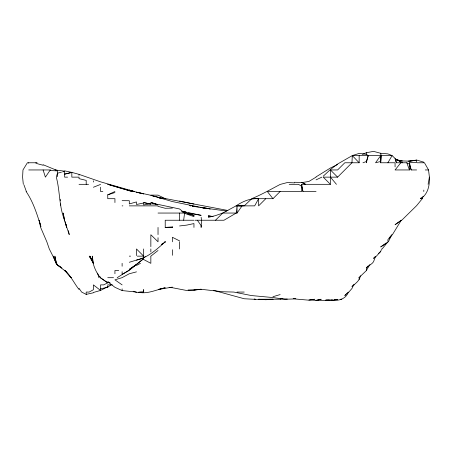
<?xml version="1.0" encoding="UTF-8"?>
<svg xmlns="http://www.w3.org/2000/svg" width="452" height="452" viewBox="0 0 452 452"><rect width="100%" height="100%" fill="white"/><g stroke="black" fill="none" stroke-linecap="round" stroke-linejoin="round"><path stroke-width="0.68" d="M429.287 177.139C429.875 185.066 427.993 194.422 420.58 198.688L422.292 198.688L423.049 196.281M368.227 155.59L366.34 161.517L366.34 162.771L368.227 155.59L366.34 154.33L359.154 153.414L352.294 155.59L351.972 162.771L337.604 177.139L323.242 177.139L330.423 184.32L330.423 169.952L337.604 169.952L344.791 162.771L359.154 162.771L359.154 155.59M201.129 217.288L201.519 220.237L201.129 227.418L201.129 225.616L197.366 220.237M395.071 166.856L395.071 162.771L380.703 162.771L381.121 155.59L380.703 153.284L373.522 151.363L366.34 152.731L362.419 154.279M380.703 155.047L381.121 155.59L380.703 161.483L375.55 162.771L380.703 155.59L352.294 155.59L337.604 164.025L330.423 169.5M183.665 220.237L184.574 213.05L179.58 208.977L158.03 204.4L150.849 203.812L143.668 204.931L143.668 203.01L136.481 204.485L136.481 201.937L129.3 203.931L129.3 200.716L122.119 200.677M360.34 275.737C360.046 280.624 355.187 283.562 351.972 286.692L353.65 284.884L354.165 284.884M428.101 184.32L429.4 177.139L428.547 169.952L424.451 162.771L417.151 162.771M375.194 256.595L373.522 258.369L376.409 256.148L380.703 251.448L381.381 249.589M375.38 256.776L373.522 261.787L372.182 263.335L366.34 267.833L366.34 270.516L369.889 264.527M353.65 284.884L351.972 288.478L348.848 292.065L344.791 295.523L345.701 294.659M388.364 241.786L391.89 234.599L389.087 238.125M222.791 213.05L237.046 213.05L242.086 205.869L236.068 205.869C242.724 201.394 250.318 198.095 258.595 198.688L254.679 205.869L236.068 205.869L222.678 213.112L215.497 215.615L208.31 217.372M387.889 162.771L392.082 155.59L387.889 153.883L380.703 153.284M420.58 198.688L421.298 197.62M28.736 169.952L50.285 169.952L45.386 177.139L43.104 169.952M172.009 227.418L172.398 226.921L165.217 227.418L165.217 220.237L193.948 220.237M400.811 162.771L395.071 169.952L409.439 169.952L409.439 162.771L416.62 162.415L416.62 160.031L409.439 161.155L402.252 160.929L396.376 159.855L402.252 161.014L396.376 159.872M387.477 242.295L382.132 248.967L381.607 248.967M422.292 198.688L416.62 205.654L402.252 219.751L395.071 224.695L401.263 220.237L392.466 234.599L387.889 239.633L387.889 241.786M366.34 267.833L368.233 265.832M265.776 198.688L258.595 205.869L258.595 198.688M301.693 182.427L305.558 184.32L301.693 182.427L294.506 182.286L294.506 182.868L287.325 182.546L280.144 184.433C270.731 189.371 261.561 194.62 251.696 198.688L272.957 198.688L280.144 191.501M215.497 220.237L222.678 213.112M366.34 270.612L359.154 277.471L359.154 279.494M251.408 199.066L244.227 205.869L237.046 205.615L242.086 205.869M346.616 293.794L348.447 292.065C345.82 299.32 337.977 301.252 331.079 300.066M323.242 176.201L329.943 169.952M378.669 253.329L380.703 251.448M145.267 256.589L143.668 257.906L129.3 262.273M150.849 256.148L158.03 250.504M161.347 244.679L163.002 243.447L161.347 244.572M164.11 242.634L165.217 241.814C156.754 249.357 147.86 257.623 136.481 260.143M161.347 244.707L163.002 243.498M386.228 242.973L380.703 246.933L387.889 242.3M100.57 288.89L107.751 287.173L111.006 284.884M117.164 277.697L128.526 270.516L143.668 258.674L136.481 264.556L129.3 269.381L136.481 264.488L129.018 270.516L122.119 274.336L122.119 271.692M316.055 177.139L308.874 181.478L301.693 182.591M316.055 176.879L330.423 168.003L337.604 164.488M136.481 265.443L140.436 263.335M107.751 286.681L100.57 290.438L93.383 292.478L93.383 292.777L86.202 294.388L81.626 292.065L79.021 288.297M99.898 276.5L100.57 277.827L107.751 282.828L103.632 284.884L100.57 284.884L100.57 290.438L93.383 284.884L93.383 289.726L89.129 292.065L86.202 292.065L86.202 294.388M316.055 179.862L321.886 177.139M114.932 202.564L114.932 198.688L107.751 198.688L107.751 194.846L114.932 191.501M282.099 298.433L280.144 299.235L258.595 299.247L265.776 299.738L272.957 299.258M93.383 187.264L100.57 184.405M362.973 162.771L366.34 161.517M281.449 298.478L280.144 298.964L287.325 299.071M107.751 194.846L114.932 192.546M272.957 296.71L280.144 294.585M136.481 271.867L129.3 273.754L121.995 277.697L114.932 279.816L122.119 284.884M61.387 172.24L57.472 173.195L56.285 177.139C60.15 191.32 58.918 206.502 64.653 220.237L63.167 213.05L64.382 220.237L69.246 234.599L68.365 230.684M62.692 171.918L64.653 171.444M204.394 208.118L172.398 201.564L158.03 197.394L161.59 198.688C151.25 194.394 139.888 193.665 129.3 190.106L134.261 191.501L100.57 181.845L79.021 174.359L71.834 172.393L64.653 174.139L71.834 172.432L71.834 177.139L79.021 177.139L79.021 178.642L86.202 180.393L86.202 184.32M158.686 289.342L165.217 287.777C156.392 289.659 147.51 294.342 138.34 292.258M172.398 287.116L158.686 289.404M409.439 161.155L415.315 160.454L408.128 161.127M179.58 225.96L186.766 225.107L193.948 223.57L193.948 227.418M330.423 299.851L323.242 300.637L308.874 299.992L314.513 299.247L308.874 300.173L294.506 298.941L284.828 299.247L272.957 297.557L251.408 295.557L233.825 292.065L222.678 291.755L201.129 289.291L186.766 290.506L172.398 287.726L169.133 287.608M193.948 289.952L201.129 289.223L193.948 290.212L188.072 289.969M331.079 299.992L332.384 299.879M334.339 299.71L337.604 299.427L330.423 300.49L325.852 300.184M172.398 208.112L165.217 208.282L158.03 206.349L158.03 205.869L129.3 205.869M325.852 299.953L329.118 299.964M172.398 227.418L165.217 227.429L172.398 227.418L172.398 226.921M381.121 155.59L392.082 155.59L395.071 158.443L396.41 162.771L406.806 162.771L409.439 164.183L411.15 169.952L416.62 169.952M425.253 169.952L428.547 169.952M67.591 177.139L64.653 177.139L64.653 170.873L71.834 172.393M79.021 184.32L88.552 184.32M289.201 184.32L298.484 184.32L301.693 186.264L302.93 191.501L316.055 191.501M272.957 198.688L267.33 191.501L301.693 191.501L301.693 184.32L330.423 184.32M102.864 191.501L100.57 191.501L100.57 187.23M122.119 205.869L122.871 205.869M158.03 213.05L184.574 213.05L182.67 212.044M195.066 220.237L201.129 220.237M201.519 220.237L223.972 220.237L236.221 213.05L237.046 206.061L237.046 213.05M129.3 256.148L130.588 256.148M137.323 256.148L143.668 256.148L143.668 248.967M56.376 263.335L57.472 264.844L56.393 263.335L54.861 256.148L56.376 263.335L57.472 265.115L66.862 272.189M118.746 270.516L114.932 270.516L114.932 273.759M107.751 277.697L113.52 277.697M358.837 277.697L359.154 277.697M107.751 284.884L112.35 284.884M139.674 292.065L143.668 292.065L143.668 289.726L143.668 292.065L136.481 292.365L133.204 291.257M237.046 292.065L244.227 292.065M269.697 299.247L273.002 299.247M340.559 299.247L341.853 299.247M150.849 195.111L158.03 195.145L165.217 198.654M295.817 298.699L293.201 298.625M258.595 299.54L244.227 298.755L213.536 290.353M212.886 216.57L208.31 216.248L212.886 216.446L208.31 215.881L212.886 216.604M110.141 282.89L107.751 281.749L114.932 287.308L122.119 290.574L136.481 292.065M64.653 171.189L55.031 169.952M208.965 208.858L210.27 209.095M226.599 211.05L199.824 207.411M194.597 206.547L198.518 207.197M205.7 208.338L207.005 208.564M193.948 214.09L201.129 215.333L181.54 211.197M152.81 196.179L227.904 210.491M192.23 206.072L193.948 206.383L192.241 206.072L193.377 206.327M189.851 205.643L191.089 205.869L189.863 205.62M150.849 203.982L143.668 202.598L150.849 204.123M188.642 213.05L193.281 213.96M254.165 298.975L255.544 299.247M179.58 201.033L193.948 204.038M187.416 213.734L193.948 215.35L193.948 216.632L184.461 213.287M182.19 211.463L185.456 212.299M193.948 215.35L186.766 213.259M43.104 165.251L35.923 163.325L35.923 162.771L27.386 162.771L22.973 169.952L22.6 177.139L23.306 184.32M128.645 190.478L107.751 184.32L132.086 191.501L129.3 190.671M416.62 160.031L423.801 162.172M35.923 162.409L37.115 162.771M182.817 211.909L186.054 213.05M43.104 164.72L57.472 170.619M399.263 161.437L402.252 162.771L395.071 158.652L396.41 162.771M179.58 240.893L172.398 237.283L172.398 241.786M143.668 259.521L150.849 263.335L150.849 256.465M61.89 268.008L57.472 265.075L55.969 263.335L53.302 256.148L55.5 260.94M107.751 282.828L100.293 277.697C95.474 271.511 92.394 264.053 92.281 256.148L93.383 263.335L89.954 256.148L93.383 263.279L89.242 256.148L91.875 260.036M66.308 271.669L64.653 270.516C70.953 275.697 74.026 283.24 79.021 289.449M58.574 265.612L60.783 267.149M330.423 169.952L337.604 177.139M143.668 256.148L136.481 248.967L136.481 255.612M352.294 155.59L359.154 162.771M330.423 177.139L336.441 184.32M26.114 191.501C33.408 202.185 37.115 214.604 40.991 226.763M55.946 262.137L49.308 248.967L46.827 241.786L40.646 227.418L39.087 220.237L40.448 224.808M406.806 162.771L409.439 169.952M23.996 184.975L26.346 191.501M97.575 273.127L98.943 277.697M65.144 221.542L66.563 227.418L66.054 224.152M409.439 162.771L411.15 169.952M301.693 184.32L302.93 191.501M60.195 199.338L60.325 200.643M60.636 203.908L60.766 205.214M423.801 190.111L423.801 191.501M380.703 155.59L380.703 162.771M366.34 152.731L366.34 154.33M179.58 213.05L179.58 220.237M179.58 241.786L179.58 248.967M172.398 249.736L172.398 255.295M158.03 227.418L158.03 234.599M158.03 237.718L158.03 241.786L150.849 234.741L150.849 246.651M150.849 248.967L150.849 251.917M143.668 256.911L143.668 257.973M122.119 263.335L122.119 266.228M122.119 288.868L122.119 290.574M107.751 285.647L107.751 287.173M93.383 180.811L93.383 182.02M79.021 174.608L79.021 175.336M57.472 176.675L57.472 170.89L50.285 170.534L50.285 169.952M28.736 162.771L28.736 163.183M165.217 241.882L164.11 242.69L165.217 241.882M321.106 299.247L316.055 300.405L321.106 299.247M208.31 208.485L201.129 207.53L208.31 208.508M186.111 212.276L182.19 211.389L186.111 212.27M143.668 193.863L136.481 192.185L143.668 193.897M157.381 204.53L150.849 202.394L157.381 204.541M71.218 277.697L64.896 270.516L71.179 277.697"/></g></svg>
